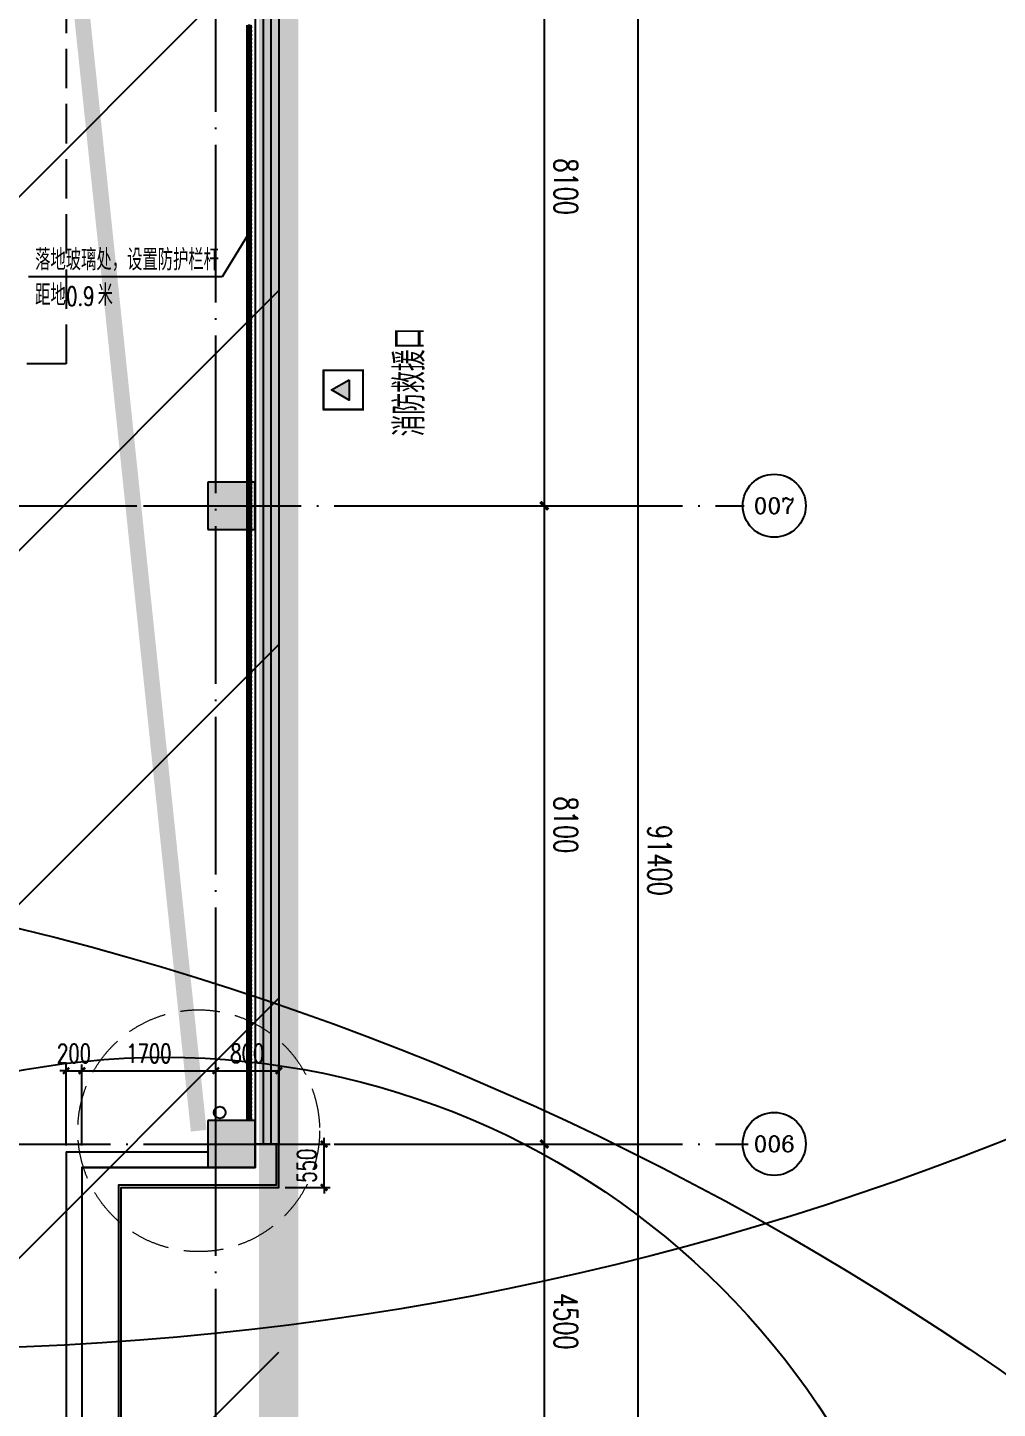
# Model space of a CAD drawing. Extents: x -821772 to -21949, y 506164 to 1049594.
# Drawn here: x -71242 to -58932, y 779865 to 797389 of the extents above; entities that cross this region are included whole.
import ezdxf
from ezdxf.enums import TextEntityAlignment as Align
from ezdxf.xclip import XClip

# ---------------------------------------------------------------- set-up
doc = ezdxf.new("R2010")
doc.units = 0
doc.header["$LTSCALE"] = 1000
doc.header["$MEASUREMENT"] = 0
doc.header["$XCLIPFRAME"] = 2
for name, pattern in [('10平面20250807_t3$0$DASH', [0.35, 0.25, -0.1]), ('10平面20250807_t3$0$DOTE', [2.42, 2, -0.2, 0.02, -0.2]), ('ACAD_ISO04W100', [30.5, 24, -3, 0.5, -3]), ('DASH', [0.35, 0.25, -0.1])]:
    doc.linetypes.add(name, pattern=pattern)
doc.layers.get('Defpoints').update_dxf_attribs({"color": 210})
doc.layers.add('1-防火分区线', color=201, linetype='DASH', lineweight=50)
doc.layers.add('s疏散距离', color=1, linetype='ACAD_ISO04W100', lineweight=18)
for name, color, linetype in [('10平面20250807_t3$0$A-AXIS-D', 8, 'Continuous'), ('10平面20250807_t3$0$A-AXIS-DOTE', 8, '10平面20250807_t3$0$DOTE'), ('10平面20250807_t3$0$A-AXIS-DP', 8, 'Continuous'), ('10平面20250807_t3$0$A-AXIS-SYMB', 8, 'Continuous'), ('10平面20250807_t3$0$A-CURTAIN', 8, 'Continuous'), ('10平面20250807_t3$0$A-DRAIN', 8, 'Continuous'), ('10平面20250807_t3$0$A-HRAIL', 8, 'Continuous'), ('10平面20250807_t3$0$A-LIN-V', 8, 'Continuous'), ('10平面20250807_t3$0$A-TEXT', 8, 'Continuous'), ('10平面20250807_t3$0$A-WINDOW', 8, 'Continuous'), ('10平面20250807_t3$0$AS-COLN', 8, 'Continuous'), ('10平面20250807_t3$0$AS-WALL', 8, 'Continuous'), ('10平面20250807_t3$0$AS-结构边线层', 8, 'Continuous'), ('10平面20250807_t3$0$CURTWALL', 8, 'Continuous'), ('10平面20250807_t3$0$PUB_HATCH', 8, 'Continuous'), ('10平面20250807_t3$0$PUB_TEXT', 8, 'Continuous'), ('10平面20250807_t3$0$RP-N2-01$0$$0$A-WIND-J', 8, 'Continuous'), ('10平面20250807_t3$0$RP-N2-01$0$A-WIND-J', 8, 'Continuous'), ('10平面20250807_t3$0$SB_ZF消火栓', 10, 'Continuous'), ('PUB_HATCH', 8, 'Continuous')]:
    doc.layers.add(name, color=color, linetype=linetype)
doc.layers.add('10平面20250807_t3$0$A-加建区域', color=8, linetype='Continuous', plot=False)
doc.styles.add('10平面20250807_t3$0$_TCH_AXIS', font='COMPLEX', dxfattribs={"bigfont": 'GBCBIG'})
doc.styles.add('10平面20250807_t3$0$_TCH_DIM', font='SIMPLEX', dxfattribs={"bigfont": 'GBCBIG'})
doc.styles.add('10平面20250807_t3$0$_TCH_DIM_T3', font='SIMPLEX', dxfattribs={"width": 0.705882, "bigfont": 'GBCBIG'})
doc.styles.add('10平面20250807_t3$0$A-DIM_T3', font='SIMPLEX', dxfattribs={"width": 0.705882, "bigfont": 'GBCBIG'})
doc.dimstyles.new('10平面20250807_t3$0$_TCH_ARCH&&100', dxfattribs={"dimtxt": 297.5, "dimasz": 100, "dimexe": 100, "dimexo": 100, "dimgap": 126.25, "dimtad": 1, "dimdec": 0, "dimzin": 0, "dimdsep": 46, "dimtxsty": '10平面20250807_t3$0$_TCH_DIM_T3', "dimblk": '10平面20250807_t3$0$_ArchTick', "dimcen": 0.09, "dimclrt": 7, "dimazin": 2, "dimtfac": 1, "dimtdec": 0, "dimtix": 1, "dimtmove": 2, "dimatfit": 3, "dimfxl": 0, "dimtolj": 1, "dimtzin": 0, "dimarcsym": 0})
doc.dimstyles.new('10平面20250807_t3$0$_TCH_ARCH&&80', dxfattribs={"dimtxt": 238, "dimasz": 80, "dimexe": 80, "dimexo": 80, "dimgap": 101, "dimtad": 1, "dimdec": 0, "dimzin": 0, "dimdsep": 46, "dimtxsty": '10平面20250807_t3$0$_TCH_DIM_T3', "dimblk": '10平面20250807_t3$0$_ArchTick', "dimcen": 0.09, "dimclrt": 7, "dimazin": 2, "dimtfac": 1, "dimtdec": 0, "dimtix": 1, "dimtmove": 2, "dimatfit": 3, "dimfxl": 0, "dimtolj": 1, "dimtzin": 0, "dimarcsym": 0})
doc.dimstyles.new('10平面20250807_t3$0$A-DIM&&100', dxfattribs={"dimtxt": 297.5, "dimasz": 100, "dimexe": 100, "dimexo": 100, "dimgap": 126.25, "dimtad": 1, "dimdec": 0, "dimzin": 0, "dimdsep": 46, "dimtxsty": '10平面20250807_t3$0$A-DIM_T3', "dimblk": '10平面20250807_t3$0$_ArchTick', "dimcen": 0.09, "dimclrt": 7, "dimazin": 2, "dimtfac": 1, "dimtdec": 0, "dimtix": 1, "dimtmove": 2, "dimatfit": 3, "dimfxl": 0, "dimtolj": 1, "dimtzin": 0, "dimarcsym": 0})

# ---------------------------------------------------------------- blocks, each defined once
blk = doc.blocks.new('10平面20250807_t3$0$_ArchTick')
at = {"color": 0, "linetype": 'ByBlock', "const_width": 0.4}
blk.add_lwpolyline([(-0.5, -0.5), (0.5, 0.5)], dxfattribs=at)
blk = doc.blocks.new('*D9978')
at = {"layer": '10平面20250807_t3$0$A-AXIS-D', "color": 0, "lineweight": -2}
for p, q in [((155366, -5400), (156152, -5400)), ((156052, -5400), (156052, -13500)), ((155366, -13500), (156152, -13500))]:
    blk.add_line(p, q, dxfattribs=at)
at = {"layer": 'Defpoints', "color": 0}
for p in [(155266, -5400), (155266, -13500), (156052, -13500)]:
    blk.add_point(p, dxfattribs=at)
at = {"layer": '10平面20250807_t3$0$A-AXIS-D', "color": 0, "lineweight": -2, "xscale": 100, "yscale": 100, "zscale": 100}
for p, rotation in [((156052, -5400), 90), ((156052, -13500), 270)]:
    blk.add_blockref('10平面20250807_t3$0$_ArchTick', p, dxfattribs=dict(at, rotation=rotation))
at = {"layer": '10平面20250807_t3$0$A-AXIS-D', "color": 7, "insert": (156327, -9450), "char_height": 297.5, "attachment_point": 5, "rotation": 270, "style": '10平面20250807_t3$0$A-DIM_T3'}
blk.add_mtext('\\A1;8100', dxfattribs=at)
blk = doc.blocks.new('*D9979')
at = {"layer": '10平面20250807_t3$0$A-AXIS-D', "color": 0, "lineweight": -2}
for p, q in [((155366, -13500), (156152, -13500)), ((156052, -13500), (156052, -21600)), ((155366, -21600), (156152, -21600))]:
    blk.add_line(p, q, dxfattribs=at)
at = {"layer": 'Defpoints', "color": 0}
for p in [(155266, -13500), (155266, -21600), (156052, -21600)]:
    blk.add_point(p, dxfattribs=at)
at = {"layer": '10平面20250807_t3$0$A-AXIS-D', "color": 0, "lineweight": -2, "xscale": 100, "yscale": 100, "zscale": 100}
for p, rotation in [((156052, -13500), 90), ((156052, -21600), 270)]:
    blk.add_blockref('10平面20250807_t3$0$_ArchTick', p, dxfattribs=dict(at, rotation=rotation))
at = {"layer": '10平面20250807_t3$0$A-AXIS-D', "color": 7, "insert": (156327, -17550), "char_height": 297.5, "attachment_point": 5, "rotation": 270, "style": '10平面20250807_t3$0$A-DIM_T3'}
blk.add_mtext('\\A1;8100', dxfattribs=at)
blk = doc.blocks.new('*D9980')
at = {"layer": '10平面20250807_t3$0$A-AXIS-D', "color": 0, "lineweight": -2}
for p, q in [((155366, -21600), (156152, -21600)), ((156052, -21600), (156052, -26100)), ((155366, -26100), (156152, -26100))]:
    blk.add_line(p, q, dxfattribs=at)
at = {"layer": 'Defpoints', "color": 0}
for p in [(155266, -21600), (155266, -26100), (156052, -26100)]:
    blk.add_point(p, dxfattribs=at)
at = {"layer": '10平面20250807_t3$0$A-AXIS-D', "color": 0, "lineweight": -2, "xscale": 100, "yscale": 100, "zscale": 100}
for p, rotation in [((156052, -21600), 90), ((156052, -26100), 270)]:
    blk.add_blockref('10平面20250807_t3$0$_ArchTick', p, dxfattribs=dict(at, rotation=rotation))
at = {"layer": '10平面20250807_t3$0$A-AXIS-D', "color": 7, "insert": (156327, -23850), "char_height": 297.5, "attachment_point": 5, "rotation": 270, "style": '10平面20250807_t3$0$A-DIM_T3'}
blk.add_mtext('\\A1;4500', dxfattribs=at)
blk = doc.blocks.new('*D10010')
at = {"layer": '10平面20250807_t3$0$A-AXIS-D', "color": 0, "lineweight": -2}
for p, q in [((155366, 27700), (157342, 27700)), ((157242, 27700), (157242, -63700)), ((155366, -63700), (157342, -63700))]:
    blk.add_line(p, q, dxfattribs=at)
at = {"layer": 'Defpoints', "color": 0}
for p in [(155266, 27700), (155266, -63700), (157242, -63700)]:
    blk.add_point(p, dxfattribs=at)
at = {"layer": '10平面20250807_t3$0$A-AXIS-D', "color": 0, "lineweight": -2, "xscale": 100, "yscale": 100, "zscale": 100}
for p, rotation in [((157242, 27700), 90), ((157242, -63700), 270)]:
    blk.add_blockref('10平面20250807_t3$0$_ArchTick', p, dxfattribs=dict(at, rotation=rotation))
at = {"layer": '10平面20250807_t3$0$A-AXIS-D', "color": 7, "insert": (157517, -18000), "char_height": 297.5, "attachment_point": 5, "rotation": 270, "style": '10平面20250807_t3$0$_TCH_DIM_T3'}
blk.add_mtext('\\A1;91400', dxfattribs=at)
blk = doc.blocks.new('10平面20250807_t3$0$43243')
at = {"layer": '10平面20250807_t3$0$AS-结构边线层'}
blk.add_lwpolyline([(-83954, 741420), (-83954, 832020), (-83354, 832020), (-83354, 831920), (-82854, 831920), (-82854, 831720), (-80554, 831720), (-80554, 831920), (-80254, 831920), (-80254, 832220), (-68354, 832220), (-68354, 821020), (-70554, 821020), (-70554, 818320), (-68354, 818320), (-68354, 782920), (-70554, 782920), (-70554, 774520)], dxfattribs=at)
blk = doc.blocks.new('10平面20250807_t3$0$RP-N2-01$0$$0$xfjy')
at = {"layer": '10平面20250807_t3$0$RP-N2-01$0$$0$A-WIND-J'}
h = blk.add_hatch(color=256, dxfattribs=at)
h.dxf.hatch_style = 1
h.paths.add_polyline_path([(1141876, -26214), (1142135, -26214), (1142005, -25989)])
at = {"layer": '10平面20250807_t3$0$RP-N2-01$0$$0$A-WIND-J', "const_width": 25}
blk.add_lwpolyline([(1141755, -25889), (1141755, -26389), (1142255, -26389), (1142255, -25889)], close=True, dxfattribs=at)
at = {"layer": '10平面20250807_t3$0$RP-N2-01$0$$0$A-WIND-J'}
for points in [[(1141755, -26389), (1142255, -26389), (1142255, -25889), (1141755, -25889)], [(1141876, -26214), (1142135, -26214), (1142005, -25989)]]:
    blk.add_lwpolyline(points, close=True, dxfattribs=at)
blk = doc.blocks.new('10平面20250807_t3$0$RP-N2-01$0$xfjy')
at = {"layer": '10平面20250807_t3$0$RP-N2-01$0$$0$A-WIND-J'}
blk.add_blockref('10平面20250807_t3$0$RP-N2-01$0$$0$xfjy', (0, 0), dxfattribs=at)
blk = doc.blocks.new('10平面20250807_t3$0$1232')
at = {"layer": '10平面20250807_t3$0$RP-N2-01$0$A-WIND-J', "xscale": -1.000000000000001, "rotation": 90}
blk.add_blockref('10平面20250807_t3$0$RP-N2-01$0$xfjy', (-93375, 1934795, 0), dxfattribs=at)
at = {"layer": '10平面20250807_t3$0$A-TEXT', "style": '10平面20250807_t3$0$_TCH_DIM'}
blk.add_text('消防救援口', height=384.1, rotation=90, dxfattribs=at).set_placement((-66203, 792200, 0))
blk = doc.blocks.new('10平面20250807_t3$0$A$C5D961328')
at = {"layer": '10平面20250807_t3$0$A-LIN-V', "ltscale": 500}
blk.add_circle((350, 40), 10001, dxfattribs=at)
blk = doc.blocks.new('10平面20250807_t3$0$234243242332')
at = {"layer": '10平面20250807_t3$0$SB_ZF消火栓', "rotation": 180}
blk.add_blockref('10平面20250807_t3$0$A$C5D961328', (-69154, 774360), dxfattribs=at)
blk = doc.blocks.new('10平面20250807_t3$0$3213121')
at = {"layer": '10平面20250807_t3$0$A-DRAIN', "color": 3}
blk.add_circle((371196, 783620), 75, dxfattribs=at)
blk = doc.blocks.new('10平面20250807_t3$0$w4324323333')
at = {"layer": '10平面20250807_t3$0$AS-COLN'}
for p, q in [((-68354, 791620), (-68954, 791620)), ((-68954, 791620), (-68954, 791020)), ((-68354, 791020), (-68354, 791620)), ((-68954, 791020), (-68354, 791020)), ((-68354, 783520), (-68954, 783520)), ((-68954, 783520), (-68954, 782920)), ((-68354, 782920), (-68354, 783520)), ((-68954, 782920), (-68354, 782920))]:
    blk.add_line(p, q, dxfattribs=at)
blk = doc.blocks.new('*D11644')
at = {"layer": '10平面20250807_t3$0$A-AXIS-DP', "color": 0, "lineweight": -2}
for p, q in [((-67974, 783220), (-67400, 783220)), ((-67480, 783220), (-67480, 783300)), ((-67480, 782670), (-67480, 783220)), ((-67974, 782670), (-67400, 782670)), ((-67480, 782670), (-67480, 782590))]:
    blk.add_line(p, q, dxfattribs=at)
at = {"layer": 'Defpoints', "color": 0}
for p in [(-68054, 783220), (-67480, 783220), (-68054, 782670)]:
    blk.add_point(p, dxfattribs=at)
at = {"layer": '10平面20250807_t3$0$A-AXIS-DP', "color": 0, "lineweight": -2, "xscale": 80, "yscale": 80, "zscale": 80}
for p, rotation in [((-67480, 783220), 270), ((-67480, 782670), 90)]:
    blk.add_blockref('10平面20250807_t3$0$_ArchTick', p, dxfattribs=dict(at, rotation=rotation))
at = {"layer": '10平面20250807_t3$0$A-AXIS-DP', "color": 7, "insert": (-67700, 782945), "char_height": 238, "attachment_point": 5, "rotation": 90, "style": '10平面20250807_t3$0$_TCH_DIM_T3'}
blk.add_mtext('\\A1;550', dxfattribs=at)
blk = doc.blocks.new('*D12353')
at = {"layer": '10平面20250807_t3$0$A-AXIS-DP', "color": 0, "lineweight": -2}
for p, q in [((-68854, 783200), (-68854, 784230)), ((-68054, 783200), (-68054, 784230)), ((-68854, 784150), (-68054, 784150))]:
    blk.add_line(p, q, dxfattribs=at)
at = {"layer": 'Defpoints', "color": 0}
for p in [(-68054, 784150), (-68854, 783120), (-68054, 783120)]:
    blk.add_point(p, dxfattribs=at)
at = {"layer": '10平面20250807_t3$0$A-AXIS-DP', "color": 0, "lineweight": -2, "xscale": 80, "yscale": 80, "zscale": 80, "rotation": 180}
blk.add_blockref('10平面20250807_t3$0$_ArchTick', (-68854, 784150), dxfattribs=at)
at = {"layer": '10平面20250807_t3$0$A-AXIS-DP', "color": 0, "lineweight": -2, "xscale": 80, "yscale": 80, "zscale": 80}
blk.add_blockref('10平面20250807_t3$0$_ArchTick', (-68054, 784150), dxfattribs=at)
at = {"layer": '10平面20250807_t3$0$A-AXIS-DP', "color": 7, "insert": (-68454, 784370), "char_height": 238, "attachment_point": 5, "style": '10平面20250807_t3$0$_TCH_DIM_T3'}
blk.add_mtext('\\A1;800', dxfattribs=at)
blk = doc.blocks.new('*D12354')
at = {"layer": '10平面20250807_t3$0$A-AXIS-DP', "color": 0, "lineweight": -2}
for p, q in [((-70554, 783200), (-70554, 784230)), ((-68854, 783200), (-68854, 784230)), ((-70554, 784150), (-68854, 784150))]:
    blk.add_line(p, q, dxfattribs=at)
at = {"layer": 'Defpoints', "color": 0}
for p in [(-68854, 784150), (-70554, 783120), (-68854, 783120)]:
    blk.add_point(p, dxfattribs=at)
at = {"layer": '10平面20250807_t3$0$A-AXIS-DP', "color": 0, "lineweight": -2, "xscale": 80, "yscale": 80, "zscale": 80, "rotation": 180}
blk.add_blockref('10平面20250807_t3$0$_ArchTick', (-70554, 784150), dxfattribs=at)
at = {"layer": '10平面20250807_t3$0$A-AXIS-DP', "color": 0, "lineweight": -2, "xscale": 80, "yscale": 80, "zscale": 80}
blk.add_blockref('10平面20250807_t3$0$_ArchTick', (-68854, 784150), dxfattribs=at)
at = {"layer": '10平面20250807_t3$0$A-AXIS-DP', "color": 7, "insert": (-69704, 784370), "char_height": 238, "attachment_point": 5, "style": '10平面20250807_t3$0$_TCH_DIM_T3'}
blk.add_mtext('\\A1;1700', dxfattribs=at)
blk = doc.blocks.new('*D12355')
at = {"layer": '10平面20250807_t3$0$A-AXIS-DP', "color": 0, "lineweight": -2}
for p, q in [((-70754, 783200), (-70754, 784230)), ((-70554, 783200), (-70554, 784230)), ((-70754, 784150), (-70834, 784150)), ((-70754, 784150), (-70554, 784150)), ((-70554, 784150), (-70474, 784150))]:
    blk.add_line(p, q, dxfattribs=at)
at = {"layer": 'Defpoints', "color": 0}
for p in [(-70554, 784150), (-70754, 783120), (-70554, 783120)]:
    blk.add_point(p, dxfattribs=at)
at = {"layer": '10平面20250807_t3$0$A-AXIS-DP', "color": 0, "lineweight": -2, "xscale": 80, "yscale": 80, "zscale": 80}
blk.add_blockref('10平面20250807_t3$0$_ArchTick', (-70754, 784150), dxfattribs=at)
at = {"layer": '10平面20250807_t3$0$A-AXIS-DP', "color": 0, "lineweight": -2, "xscale": 80, "yscale": 80, "zscale": 80, "rotation": 180}
blk.add_blockref('10平面20250807_t3$0$_ArchTick', (-70554, 784150), dxfattribs=at)
at = {"layer": '10平面20250807_t3$0$A-AXIS-DP', "color": 7, "insert": (-70654, 784370), "char_height": 238, "attachment_point": 5, "style": '10平面20250807_t3$0$_TCH_DIM_T3'}
blk.add_mtext('\\A1;200', dxfattribs=at)
blk = doc.blocks.new('10平面20250807_t3$0$99平面图例外参$0$$LinePat$圆环')
for points in [[(0, 150), (300, 150)], [(0, 0), (300, 0)], [(0, -150), (300, -150)]]:
    blk.add_lwpolyline(points)
at = {"color": 0}
blk.add_circle((150, 0), 150, dxfattribs=at)
blk = doc.blocks.new('10平面20250807_t3$0$dote')
at = {"layer": '10平面20250807_t3$0$A-AXIS-D'}
for centre in [(158971.5, -13498.9), (158971.5, -21598.9)]:
    blk.add_circle(centre, 400, dxfattribs=at)
at = {"layer": '10平面20250807_t3$0$A-AXIS-DOTE'}
for p, q in [((151882.2, -69000), (151882.2, 36662.3)), ((134026.4, -13500), (158590, -13500)), ((134026.4, -21600), (158641.5, -21600))]:
    blk.add_line(p, q, dxfattribs=at)
at = {"layer": '10平面20250807_t3$0$PUB_TEXT', "style": '10平面20250807_t3$0$_TCH_AXIS'}
for s, p, p2 in [('007', (158710.5, -13600.4), (159232.4, -13600.4)), ('006', (158710.5, -21700.4), (159232.4, -21700.4))]:
    blk.add_text(s, height=202.97, dxfattribs=at).set_placement(p, p2, align=Align.FIT)
at = {"layer": '10平面20250807_t3$0$A-AXIS-D'}
for base, p1, p2, dimstyle, picture, middle in [((157241.9, -63700), (155265.8, 27700), (155265.8, -63700), '10平面20250807_t3$0$_TCH_ARCH&&100', '*D10010', (157516.9, -18000)), ((156052.2, -13500), (155265.8, -5400), (155265.8, -13500), '10平面20250807_t3$0$A-DIM&&100', '*D9978', (156327.2, -9450)), ((156052.2, -21600), (155265.8, -13500), (155265.8, -21600), '10平面20250807_t3$0$A-DIM&&100', '*D9979', (156327.2, -17550)), ((156052.2, -26100), (155265.8, -21600), (155265.8, -26100), '10平面20250807_t3$0$A-DIM&&100', '*D9980', (156327.2, -23850))]:
    dim = blk.add_linear_dim(base=base, p1=p1, p2=p2, angle=270, dimstyle=dimstyle, override={"dimgap": 0}, dxfattribs=at)
    dim.commit()
    dim.dimension.update_dxf_attribs({"geometry": picture, "text_midpoint": middle, "dimtype": 129, "text_rotation": 270})
blk = doc.blocks.new('10平面20250807_t3')
at = {"layer": '10平面20250807_t3$0$PUB_HATCH'}
for points in [[(-68954.2, 791020), (-68354.2, 791020), (-68354.2, 791620), (-68954.2, 791620)], [(-68954.2, 782920), (-68354.2, 782920), (-68354.2, 783520), (-68954.2, 783520)]]:
    blk.add_hatch(color=256, dxfattribs=at).paths.add_polyline_path(points)
at = {"layer": '10平面20250807_t3$0$A-AXIS-SYMB'}
for p, q in [((-68439.4, 794772.5), (-68772.3, 794224)), ((-68772.3, 794224), (-71230.8, 794224))]:
    blk.add_line(p, q, dxfattribs=at)
at = {"layer": '10平面20250807_t3$0$A-AXIS-SYMB', "const_width": 32}
blk.add_lwpolyline([(-68431, 794786.1, 1), (-68447.7, 794758.8, 1)], format="xyb", close=True, dxfattribs=at)
at = {"layer": '10平面20250807_t3$0$A-CURTAIN'}
for points in [[(-68084.2, 774220), (-68084.2, 774740), (-70084.2, 774740), (-70084.2, 782700), (-68084.2, 782700), (-68084.2, 783220)], [(-68054.2, 774220), (-68054.2, 774770), (-70054.2, 774770), (-70054.2, 782670), (-68054.2, 782670), (-68054.2, 783220)]]:
    blk.add_lwpolyline(points, dxfattribs=at)
at = {"layer": '10平面20250807_t3$0$AS-WALL', "linetype": '10平面20250807_t3$0$DASH', "ltscale": 2}
for p, q in [((-70754.2, 815320), (-70754.2, 793120)), ((-70754.2, 793120), (-78954.2, 793120))]:
    blk.add_line(p, q, dxfattribs=at)
at = {"layer": '10平面20250807_t3$0$AS-WALL'}
for p, q in [((-70754.2, 783120), (-70754.2, 774320)), ((-70754.2, 783120), (-68954.2, 783120)), ((-68954.2, 783120), (-68954.2, 782920)), ((-70554.2, 782920), (-70554.2, 774520)), ((-70554.2, 782920), (-68954.2, 782920))]:
    blk.add_line(p, q, dxfattribs=at)
at = {"layer": '10平面20250807_t3$0$AS-WALL', "linetype": '10平面20250807_t3$0$DASH', "ltscale": 2}
blk.add_lwpolyline([(-75954.2, 791320), (-68625, 791320)], dxfattribs=at)
at = {"layer": '10平面20250807_t3$0$CURTWALL'}
for p, q in [((-68354.2, 818320), (-68354.2, 783220)), ((-68254.2, 818320), (-68254.2, 783220)), ((-68154.2, 818320), (-68154.2, 783220)), ((-68054.2, 818320), (-68054.2, 783220)), ((-68054.2, 783220), (-68354.2, 783220))]:
    blk.add_line(p, q, dxfattribs=at)
blk.add_blockref('10平面20250807_t3$0$1232', (0, 0))
at = {"layer": '10平面20250807_t3$0$A-HRAIL', "xscale": 0.1666666667515915, "yscale": 0.1666666667515915, "zscale": 0.1666666667515915, "rotation": 89.99999999971723}
for p in [(-68429.2, 797370), (-68429.2, 797320), (-68429.2, 797270), (-68429.2, 797220), (-68429.2, 797170), (-68429.2, 797120), (-68429.2, 797070), (-68429.2, 797020), (-68429.2, 796970), (-68429.2, 796920), (-68429.2, 796870), (-68429.2, 796820), (-68429.2, 796770), (-68429.2, 796720), (-68429.2, 796670), (-68429.2, 796620), (-68429.2, 796570), (-68429.2, 796520), (-68429.2, 796470), (-68429.2, 796420), (-68429.2, 796370), (-68429.2, 796320), (-68429.2, 796270), (-68429.2, 796220), (-68429.2, 796170), (-68429.2, 796120), (-68429.2, 796070), (-68429.2, 796020), (-68429.2, 795970), (-68429.2, 795920), (-68429.2, 795870), (-68429.2, 795820), (-68429.2, 795770), (-68429.2, 795720), (-68429.2, 795670), (-68429.2, 795620), (-68429.2, 795570), (-68429.2, 795520), (-68429.2, 795470), (-68429.2, 795420), (-68429.2, 795370), (-68429.2, 795320), (-68429.2, 795270), (-68429.2, 795220), (-68429.2, 795170), (-68429.2, 795120), (-68429.2, 795070), (-68429.2, 795020), (-68429.2, 794970), (-68429.2, 794920), (-68429.2, 794870), (-68429.2, 794820), (-68429.2, 794770), (-68429.2, 794720), (-68429.2, 794670), (-68429.2, 794620), (-68429.2, 794570), (-68429.2, 794520), (-68429.2, 794470), (-68429.2, 794420), (-68429.2, 794370), (-68429.2, 794320), (-68429.2, 794270), (-68429.2, 794220), (-68429.2, 794170), (-68429.2, 794120), (-68429.2, 794070), (-68429.2, 794020), (-68429.2, 793970), (-68429.2, 793920), (-68429.2, 793870), (-68429.2, 793820), (-68429.2, 793770), (-68429.2, 793720), (-68429.2, 793670), (-68429.2, 793620), (-68429.2, 793570), (-68429.2, 793520), (-68429.2, 793470), (-68429.2, 793420), (-68429.2, 793370), (-68429.2, 793320), (-68429.2, 793270), (-68429.2, 793220), (-68429.2, 793170), (-68429.2, 793120), (-68429.2, 793070), (-68429.2, 793020), (-68429.2, 792970), (-68429.2, 792920), (-68429.2, 792870), (-68429.2, 792820), (-68429.2, 792770), (-68429.2, 792720), (-68429.2, 792670), (-68429.2, 792620), (-68429.2, 792570), (-68429.2, 792520), (-68429.2, 792470), (-68429.2, 792420), (-68429.2, 792370), (-68429.2, 792320), (-68429.2, 792270), (-68429.2, 792220), (-68429.2, 792170), (-68429.2, 792120), (-68429.2, 792070), (-68429.2, 792020), (-68429.2, 791970), (-68429.2, 791920), (-68429.2, 791870), (-68429.2, 791820), (-68429.2, 791770), (-68429.2, 791720), (-68429.2, 791670), (-68429.2, 791620), (-68429.2, 791570), (-68429.2, 791520), (-68429.2, 791470), (-68429.2, 791420), (-68429.2, 791370), (-68429.2, 791320), (-68429.2, 791270), (-68429.2, 791220), (-68429.2, 791170), (-68429.2, 791120), (-68429.2, 791070), (-68429.2, 791020), (-68429.2, 790970), (-68429.2, 790920), (-68429.2, 790870), (-68429.2, 790820), (-68429.2, 790770), (-68429.2, 790720), (-68429.2, 790670), (-68429.2, 790620), (-68429.2, 790570), (-68429.2, 790520), (-68429.2, 790470), (-68429.2, 790420), (-68429.2, 790370), (-68429.2, 790320), (-68429.2, 790270), (-68429.2, 790220), (-68429.2, 790170), (-68429.2, 790120), (-68429.2, 790070), (-68429.2, 790020), (-68429.2, 789970), (-68429.2, 789920), (-68429.2, 789870), (-68429.2, 789820), (-68429.2, 789770), (-68429.2, 789720), (-68429.2, 789670), (-68429.2, 789620), (-68429.2, 789570), (-68429.2, 789520), (-68429.2, 789470), (-68429.2, 789420), (-68429.2, 789370), (-68429.2, 789320), (-68429.2, 789270), (-68429.2, 789220), (-68429.2, 789170), (-68429.2, 789120), (-68429.2, 789070), (-68429.2, 789020), (-68429.2, 788970), (-68429.2, 788920), (-68429.2, 788870), (-68429.2, 788820), (-68429.2, 788770), (-68429.2, 788720), (-68429.2, 788670), (-68429.2, 788620), (-68429.2, 788570), (-68429.2, 788520), (-68429.2, 788470), (-68429.2, 788420), (-68429.2, 788370), (-68429.2, 788320), (-68429.2, 788270), (-68429.2, 788220), (-68429.2, 788170), (-68429.2, 788120), (-68429.2, 788070), (-68429.2, 788020), (-68429.2, 787970), (-68429.2, 787920), (-68429.2, 787870), (-68429.2, 787820), (-68429.2, 787770), (-68429.2, 787720), (-68429.2, 787670), (-68429.2, 787620), (-68429.2, 787570), (-68429.2, 787520), (-68429.2, 787470), (-68429.2, 787420), (-68429.2, 787370), (-68429.2, 787320), (-68429.2, 787270), (-68429.2, 787220), (-68429.2, 787170), (-68429.2, 787120), (-68429.2, 787070), (-68429.2, 787020), (-68429.2, 786970), (-68429.2, 786920), (-68429.2, 786870), (-68429.2, 786820), (-68429.2, 786770), (-68429.2, 786720), (-68429.2, 786670), (-68429.2, 786620), (-68429.2, 786570), (-68429.2, 786520), (-68429.2, 786470), (-68429.2, 786420), (-68429.2, 786370), (-68429.2, 786320), (-68429.2, 786270), (-68429.2, 786220), (-68429.2, 786170), (-68429.2, 786120), (-68429.2, 786070), (-68429.2, 786020), (-68429.2, 785970), (-68429.2, 785920), (-68429.2, 785870), (-68429.2, 785820), (-68429.2, 785770), (-68429.2, 785720), (-68429.2, 785670), (-68429.2, 785620), (-68429.2, 785570), (-68429.2, 785520), (-68429.2, 785470), (-68429.2, 785420), (-68429.2, 785370), (-68429.2, 785320), (-68429.2, 785270), (-68429.2, 785220), (-68429.2, 785170), (-68429.2, 785120), (-68429.2, 785070), (-68429.2, 785020), (-68429.2, 784970), (-68429.2, 784920), (-68429.2, 784870), (-68429.2, 784820), (-68429.2, 784770), (-68429.2, 784720), (-68429.2, 784670), (-68429.2, 784620), (-68429.2, 784570), (-68429.2, 784520), (-68429.2, 784470), (-68429.2, 784420), (-68429.2, 784370), (-68429.2, 784320), (-68429.2, 784270), (-68429.2, 784220), (-68429.2, 784170), (-68429.2, 784120), (-68429.2, 784070), (-68429.2, 784020), (-68429.2, 783970), (-68429.2, 783920), (-68429.2, 783870), (-68429.2, 783820), (-68429.2, 783770), (-68429.2, 783720), (-68429.2, 783670), (-68429.2, 783620), (-68429.2, 783570), (-68429.2, 783520)]:
    blk.add_blockref('10平面20250807_t3$0$99平面图例外参$0$$LinePat$圆环', p, dxfattribs=at)
at = {"layer": '10平面20250807_t3$0$A-WINDOW'}
blk.add_blockref('10平面20250807_t3$0$43243', (0, 0), dxfattribs=at)
at = {"layer": '10平面20250807_t3$0$A-加建区域'}
blk.add_blockref('10平面20250807_t3$0$3213121', (-440000, 0), dxfattribs=at)
at = {"layer": '10平面20250807_t3$0$AS-COLN'}
blk.add_blockref('10平面20250807_t3$0$w4324323333', (0, 0), dxfattribs=at)
at = {"layer": '10平面20250807_t3$0$AS-WALL'}
blk.add_blockref('10平面20250807_t3$0$dote', (-220736.4, 804820), dxfattribs=at)
at = {"layer": '10平面20250807_t3$0$SB_ZF消火栓', "linetype": 'Continuous'}
blk.add_blockref('10平面20250807_t3$0$234243242332', (0, 0), dxfattribs=at)
at = {"layer": '10平面20250807_t3$0$PUB_TEXT', "style": '10平面20250807_t3$0$_TCH_DIM'}
for s, height, p in [('落地玻璃处，设置防护栏杆', 270.071, (-71146.8, 794308)), ('距地', 270.07, (-71146.8, 793860)), ('米', 270.1, (-70353.6, 793860))]:
    blk.add_text(s, height=height, dxfattribs=at).set_placement(p)
at = {"layer": '10平面20250807_t3$0$PUB_TEXT', "style": '10平面20250807_t3$0$_TCH_DIM', "width": 0.705882}
blk.add_text('0.9', height=238, dxfattribs=at).set_placement((-70753.6, 793860))
at = {"layer": '10平面20250807_t3$0$A-AXIS-DP'}
for p1, p2, distance, picture, middle in [((-70754.2, 783120), (-70554.2, 783120), 1030, '*D12355', (-70654.2, 784370)), ((-70554.2, 783120), (-68854.2, 783120), 1030, '*D12354', (-69704.2, 784370)), ((-68854.2, 783120), (-68054.2, 783120), 1030, '*D12353', (-68454.2, 784370)), ((-68054.2, 782670), (-68054.2, 783220), -574.2, '*D11644', (-67700, 782945))]:
    dim = blk.add_aligned_dim(p1=p1, p2=p2, distance=distance, dimstyle='10平面20250807_t3$0$_TCH_ARCH&&80', dxfattribs=at)
    dim.commit()
    dim.dimension.update_dxf_attribs({"geometry": picture, "text_midpoint": middle})

msp = doc.modelspace()

# ---------------------------------------------------------------- block references
at = {"ltscale": 100}
ref = msp.add_blockref('10平面20250807_t3', (0, 0), dxfattribs=at)
XClip(ref).set_block_clipping_path([(-386212.6353242097, 506163.79756496), (-21948.7593967821, 884998.2285294847)])

# ---------------------------------------------------------------- next in the draw order: hatches: boundary and pattern name
at = {"layer": 'PUB_HATCH', "ltscale": 5000}
h = msp.add_hatch(dxfattribs=at)
h.set_pattern_fill('ANSI31', color=8, scale=2000)
h.set_pattern_definition([(45, (0, 0), (-2245.064, 2245.064), [])])
h.paths.add_polyline_path([(-83954.2, 741220), (-83954.2, 832520), (-82854.2, 832520), (-82854.2, 832220), (-80054.2, 832220), (-80054.2, 832520), (-68054.2, 832520), (-68054.2, 741220), (-80054.2, 741220), (-80054.2, 741720), (-82854.2, 741720), (-82854.2, 741220)])

# ---------------------------------------------------------------- next in the draw order: linework, layer by layer
at = {"ltscale": 100}
for centre in [(-72704.2, 818120), (-80254.2, 749520)]:
    msp.add_circle(centre, 37500, dxfattribs=at)
at = {"layer": '1-防火分区线', "color": 1, "linetype": 'DASH', "ltscale": 5, "const_width": 500}
msp.add_lwpolyline([(-83954.2, 741220), (-83954.2, 832520), (-82854.2, 832520), (-82854.2, 832220), (-80054.2, 832220), (-80054.2, 832520), (-68054.2, 832520), (-68054.2, 741220), (-80054.2, 741220), (-80054.2, 741720), (-82854.2, 741720), (-82854.2, 741220)], close=True, dxfattribs=at)
at = {"layer": 's疏散距离', "linetype": 'DASH', "ltscale": 2, "const_width": 200}
msp.add_lwpolyline([(-69070.8, 783388.4), (-72704.2, 818120)], dxfattribs=at)
at = {"layer": 's疏散距离', "linetype": 'DASH', "ltscale": 2}
msp.add_circle((-69070.8, 783388.4), 1534.5, dxfattribs=at)

doc.saveas('drawing.dxf')
